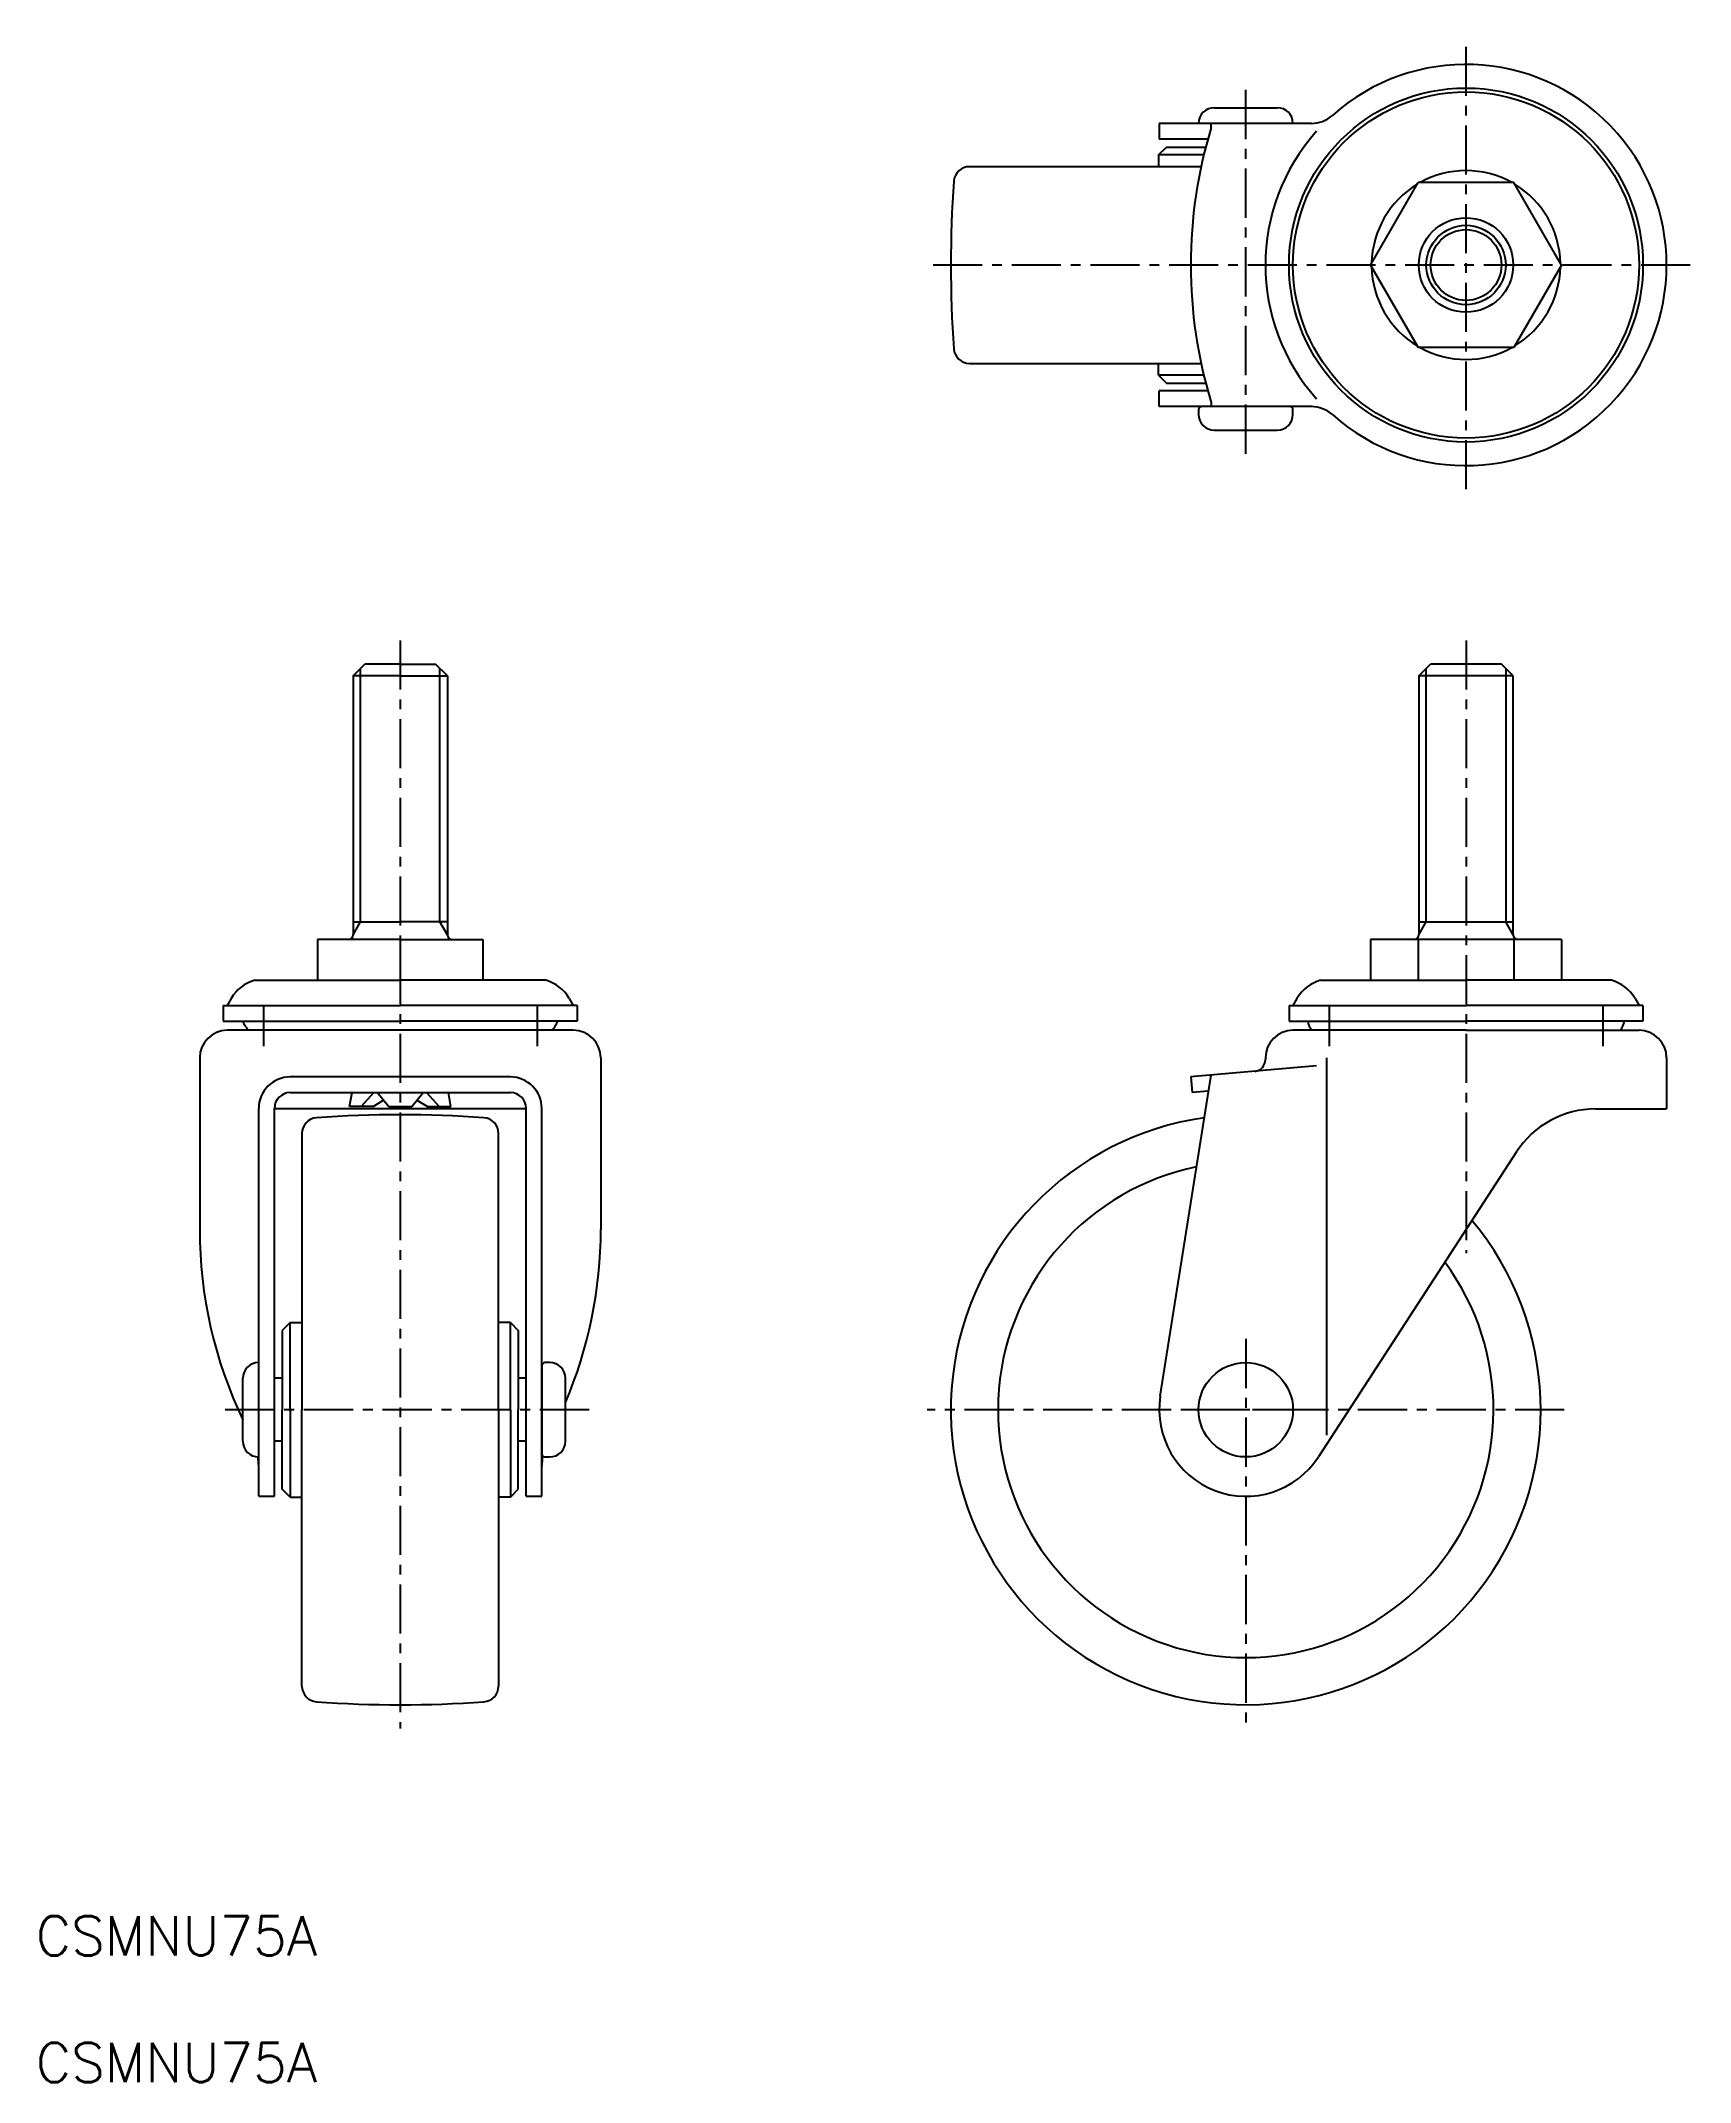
# Model space of a CAD drawing. Extents: x 9 to 218, y -2 to 257.
import ezdxf

# ---------------------------------------------------------------- set-up
doc = ezdxf.new("R2010")
doc.units = 0
doc.header["$LTSCALE"] = 5
doc.linetypes.add('CENTER', pattern=[2, 1.25, -0.25, 0.25, -0.25])
doc.layers.get('0').update_dxf_attribs({"linetype": 'CONTINUOUS'})
doc.layers.add('CENTER', color=1, linetype='CENTER')
doc.styles.get("Standard").update_dxf_attribs({"font": 'txt.shx'})

msp = doc.modelspace()

# ---------------------------------------------------------------- linework, layer by layer
at = {"color": 7, "linetype": 'CONTINUOUS'}
for p, q in [((150.93441, 246.725701), (150.93441, 244.725701)), ((170.281166, 246.725701), (150.93441, 246.725701)), ((157.534386, 246.196741), (157.534386, 246.725701)), ((157.93441, 248.725701), (165.93441, 248.725701)), ((157.107081, 244.725701), (150.93441, 244.725701)), ((150.83441, 242.725701), (151.83441, 243.725701)), ((150.83441, 242.725701), (150.83441, 241.225701)), ((156.590601, 242.725701), (150.83441, 242.725701)), ((151.83441, 243.725701), (156.83966, 243.725701)), ((129.485445, 241.225701), (126.807346, 241.225701)), ((156.250937, 241.225701), (129.485445, 241.225701)), ((177.810057, 228.725701), (183.872235, 239.225701)), ((195.996585, 239.225701), (183.872235, 239.225701)), ((202.058763, 228.725701), (195.996585, 239.225701)), ((177.810057, 228.725701), (183.872235, 218.225701)), ((202.058763, 228.725701), (195.996585, 218.225701)), ((195.996585, 218.225701), (183.872235, 218.225701)), ((126.807346, 216.225701), (129.485445, 216.225701)), ((129.485445, 216.225701), (156.250937, 216.225701)), ((150.83441, 214.725701), (150.83441, 216.225701)), ((150.83441, 214.725701), (151.83441, 213.725701)), ((156.590601, 214.725701), (150.83441, 214.725701)), ((151.83441, 213.725701), (156.83966, 213.725701)), ((157.107081, 212.725701), (150.93441, 212.725701)), ((150.93441, 210.725701), (150.93441, 212.725701)), ((170.281166, 210.725701), (150.93441, 210.725701)), ((155.93441, 210.325701), (155.93441, 209.725701)), ((167.53441, 210.725701), (156.33441, 210.725701)), ((157.534386, 211.254662), (157.534386, 210.725701)), ((167.93441, 209.725701), (167.93441, 210.325701)), ((157.93441, 207.725701), (165.93441, 207.725701)), ((48.43441, 176.492241), (49.93441, 177.992241)), ((54.43441, 176.492241), (48.43441, 176.492241)), ((48.43441, 176.492241), (48.43441, 143.592241)), ((54.43441, 177.992241), (49.93441, 177.992241)), ((54.43441, 177.992241), (58.93441, 177.992241)), ((54.43441, 176.492241), (60.43441, 176.492241)), ((60.43441, 176.492241), (58.93441, 177.992241)), ((60.43441, 176.492241), (60.43441, 143.592241)), ((183.93441, 176.492241), (185.43441, 177.992241)), ((195.93441, 176.492241), (183.93441, 176.492241)), ((183.93441, 176.492241), (183.93441, 143.592241)), ((194.43441, 177.992241), (185.43441, 177.992241)), ((195.93441, 176.492241), (194.43441, 177.992241)), ((195.93441, 143.592241), (195.93441, 176.492241)), ((43.93441, 142.992241), (43.93441, 137.792241)), ((54.43441, 142.992241), (43.93441, 142.992241)), ((48.43441, 145.23769), (54.43441, 145.23769)), ((60.43441, 145.23769), (54.43441, 145.23769)), ((54.43441, 142.992241), (54.43441, 137.792241)), ((54.43441, 142.992241), (64.93441, 142.992241)), ((64.93441, 142.992241), (64.93441, 137.792241)), ((64.93441, 142.992241), (64.93441, 137.792241)), ((177.810057, 142.992241), (177.810057, 137.792241)), ((202.058763, 142.992241), (177.810057, 142.992241)), ((183.872235, 142.992241), (183.872235, 137.792241)), ((183.93441, 145.23769), (195.93441, 145.23769)), ((195.996585, 142.992241), (195.996585, 137.792241)), ((202.058763, 142.992241), (202.058763, 137.792241)), ((35.93441, 137.792241), (54.43441, 137.792241)), ((72.93441, 137.792241), (54.43441, 137.792241)), ((171.43441, 137.792241), (189.93441, 137.792241)), ((208.43441, 137.792241), (189.93441, 137.792241)), ((32.944131, 135.475105), (32.43441, 134.592241)), ((75.924688, 135.475105), (76.43441, 134.592241)), ((168.444131, 135.475105), (167.93441, 134.592241)), ((211.424688, 135.475105), (211.93441, 134.592241)), ((31.93441, 134.592241), (31.93441, 132.592241)), ((31.93441, 134.592241), (54.43441, 134.592241)), ((31.93441, 132.592241), (54.43441, 132.592241)), ((76.93441, 134.592241), (54.43441, 134.592241)), ((76.93441, 132.592241), (54.43441, 132.592241)), ((76.93441, 134.592241), (76.93441, 132.592241)), ((167.43441, 134.592241), (167.43441, 132.592241)), ((167.43441, 134.592241), (189.93441, 134.592241)), ((167.43441, 132.592241), (189.93441, 132.592241)), ((212.43441, 134.592241), (189.93441, 134.592241)), ((212.43441, 132.592241), (189.93441, 132.592241)), ((212.43441, 134.592241), (212.43441, 132.592241)), ((76.43441, 131.435991), (32.43441, 131.435991)), ((189.93441, 131.435991), (167.93441, 131.435991)), ((189.93441, 131.435991), (211.93441, 131.435991)), ((28.93441, 127.935991), (28.93441, 106.115347)), ((79.93441, 127.935991), (79.93441, 106.115347)), ((164.43441, 127.935991), (164.43441, 127.710488)), ((172.176031, 127.935991), (172.176031, 79.955509)), ((215.43441, 127.935991), (215.43441, 121.435991)), ((68.43441, 125.504849), (40.43441, 125.504849)), ((151.069838, 84.91677), (157.534386, 125.732317)), ((170.927832, 126.904092), (154.93441, 125.504849)), ((154.93441, 125.504849), (155.108721, 123.51246)), ((40.43441, 123.51246), (68.43441, 123.51246)), ((47.987511, 121.767241), (48.31802, 123.51246)), ((51.076221, 123.51246), (49.47891, 121.767241)), ((50.970308, 121.767241), (52.310842, 122.541199)), ((52.943011, 121.767241), (51.517516, 123.51246)), ((55.925808, 121.767241), (57.351304, 123.51246)), ((56.557977, 122.541199), (57.898511, 121.767241)), ((57.792599, 123.51246), (59.38991, 121.767241)), ((60.881308, 121.767241), (60.550799, 123.51246)), ((157.211939, 123.696467), (155.108721, 123.51246)), ((36.43441, 72.195991), (36.43441, 121.504849)), ((38.43441, 72.195991), (38.43441, 121.51246)), ((70.43441, 121.435991), (38.43441, 121.435991)), ((50.970308, 121.767241), (47.987511, 121.767241)), ((52.943011, 121.767241), (55.925808, 121.767241)), ((57.898511, 121.767241), (60.881308, 121.767241)), ((70.43441, 72.195991), (70.43441, 121.51246)), ((72.43441, 72.195991), (72.43441, 121.504849)), ((206.399221, 121.435991), (215.43441, 121.435991)), ((41.93441, 118.323055), (41.93441, 115.644956)), ((66.93441, 115.644956), (66.93441, 118.323055)), ((41.93441, 115.644956), (41.93441, 83.195991)), ((66.93441, 83.195991), (66.93441, 115.644956)), ((196.335174, 115.97166), (171.159786, 77.204962)), ((40.43441, 94.295991), (39.43441, 93.295991)), ((40.43441, 94.295991), (41.93441, 94.295991)), ((40.43441, 83.195991), (40.43441, 94.295991)), ((68.43441, 94.295991), (66.93441, 94.295991)), ((68.43441, 94.295991), (69.43441, 93.295991)), ((68.43441, 83.195991), (68.43441, 94.295991)), ((39.43441, 93.295991), (39.43441, 89.595991)), ((69.43441, 93.295991), (69.43441, 89.595991)), ((39.43441, 89.595991), (39.43441, 83.195991)), ((69.43441, 89.595991), (69.43441, 83.195991)), ((72.43441, 88.795991), (72.43441, 77.595991)), ((73.43441, 89.195991), (72.83441, 89.195991)), ((34.43441, 79.195991), (34.43441, 87.195991)), ((39.43441, 87.195991), (38.43441, 87.195991)), ((70.43441, 87.195991), (69.43441, 87.195991)), ((75.43441, 79.195991), (75.43441, 87.195991)), ((39.43441, 76.795991), (39.43441, 83.195991)), ((40.43441, 83.195991), (40.43441, 72.095991)), ((41.93441, 50.747027), (41.93441, 83.195991)), ((66.93441, 83.195991), (66.93441, 50.747027)), ((68.43441, 83.195991), (68.43441, 72.095991)), ((69.43441, 76.795991), (69.43441, 83.195991)), ((39.43441, 79.195991), (38.43441, 79.195991)), ((70.43441, 79.195991), (69.43441, 79.195991)), ((39.43441, 73.095991), (39.43441, 76.795991)), ((69.43441, 73.095991), (69.43441, 76.795991)), ((72.83441, 77.195991), (73.43441, 77.195991)), ((40.43441, 72.095991), (39.43441, 73.095991)), ((68.43441, 72.095991), (69.43441, 73.095991)), ((36.43441, 72.195991), (38.43441, 72.195991)), ((40.43441, 72.095991), (41.93441, 72.095991)), ((68.43441, 72.095991), (66.93441, 72.095991)), ((70.43441, 72.195991), (72.43441, 72.195991)), ((41.93441, 48.068927), (41.93441, 50.747027)), ((66.93441, 50.747027), (66.93441, 48.068927))]:
    msp.add_line(p, q, dxfattribs=at)
at = {"color": 3, "linetype": 'CONTINUOUS'}
for p, q in [((49.38441, 145.23769), (49.38441, 177.442241)), ((59.48441, 145.23769), (59.48441, 177.442241)), ((184.88441, 145.23769), (184.88441, 177.442241)), ((194.98441, 177.442241), (194.98441, 145.23769)), ((48.43441, 143.592241), (49.38441, 145.23769)), ((60.43441, 143.592241), (59.48441, 145.23769)), ((183.93441, 143.592241), (184.88441, 145.23769)), ((195.93441, 143.592241), (194.98441, 145.23769))]:
    msp.add_line(p, q, dxfattribs=at)
at = {"color": 7, "linetype": 'CONTINUOUS'}
for centre, radius in [((189.93441, 228.725701), 22.5), ((189.93441, 228.725701), 22), ((189.93441, 228.725701), 6), ((189.93441, 228.725701), 4.5), ((161.93441, 83.195991), 6)]:
    msp.add_circle(centre, radius, dxfattribs=at)
at = {"color": 3, "linetype": 'CONTINUOUS'}
msp.add_circle((189.93441, 228.725701), 5.05, dxfattribs=at)
at = {"color": 7, "linetype": 'CONTINUOUS'}
for centre, radius, start, end in [((189.93441, 228.725701), 25.5, 228.224652, 131.775348), ((157.93441, 246.725701), 2, 90, 180), ((165.93441, 246.725701), 2, 0, 90), ((170.281166, 250.725701), 4, 270, 311.775348), ((214.93441, 228.725701), 60, 163.071147, 196.928853), ((189.93441, 228.725701), 25.5, 138.189685, 221.810315), ((274.43441, 228.725701), 150, 175.931679, 184.068321), ((126.807346, 239.225701), 2, 90, 175.931679), ((189.93441, 228.725701), 12, 121.044953, 178.955047), ((189.93441, 228.725701), 12, 61.044976, 118.955024), ((189.93441, 228.725701), 12, 1.044953, 58.955047), ((189.93441, 228.725701), 12, 181.044953, 238.955047), ((189.93441, 228.725701), 12, 301.044953, 358.955047), ((126.807346, 218.225701), 2, 184.068321, 270), ((189.93441, 228.725701), 12, 241.044976, 298.955024), ((156.33441, 210.325701), 0.4, 90, 180), ((167.53441, 210.325701), 0.4, 0, 90), ((170.281166, 206.725701), 4, 48.224652, 90), ((157.93441, 209.725701), 2, 180, 270), ((165.93441, 209.725701), 2, 270, 0), ((47.83441, 143.592241), 0.6, 270, 0), ((61.03441, 143.592241), 0.6, 180, 270), ((183.33441, 143.592241), 0.6, 270, 0), ((196.53441, 143.592241), 0.6, 180, 270), ((37.274258, 132.975105), 5, 105.543486, 150), ((71.594561, 132.975105), 5, 30, 74.456514), ((172.774258, 132.975105), 5, 105.543486, 150), ((207.094561, 132.975105), 5, 30, 74.456514), ((37.03441, 133.514116), 2.778125, 199.380101, 228.420147), ((71.83441, 133.514116), 2.778125, 311.579853, 340.619899), ((172.53441, 133.114116), 2.778125, 190.827428, 217.160475), ((207.33441, 133.114116), 2.778125, 322.839525, 349.172572), ((32.43441, 127.935991), 3.5, 90, 180), ((76.43441, 127.935991), 3.5, 0, 90), ((167.93441, 127.935991), 3.5, 90, 180), ((211.93441, 127.935991), 3.5, 0, 90), ((162.93441, 127.710488), 1.5, 275, 0), ((40.43441, 121.504849), 4, 90, 180), ((68.43441, 121.504849), 4, 0, 90), ((40.43441, 121.51246), 2, 90, 180), ((68.43441, 121.51246), 2, 0, 90), ((43.93441, 118.323055), 2, 94.068321, 180), ((54.43441, -29.304009), 150, 85.931679, 94.068321), ((64.93441, 118.323055), 2, 0, 85.931679), ((161.93441, 83.195991), 37.5, 98.057624, 39.942376), ((206.399221, 109.435991), 12, 90, 147), ((161.93441, 83.195991), 31.5, 101.43878, 36.56122), ((84.9782, 106.115347), 56.04379, 180, 205.596031), ((23.89062, 106.115347), 56.04379, 336.883087, 0), ((36.43441, 87.195991), 2, 90, 180), ((72.83441, 88.795991), 0.4, 90, 180), ((73.43441, 87.195991), 2, 0, 90), ((161.93441, 83.195991), 11, 171, 327), ((36.43441, 79.195991), 2, 180, 270), ((73.43441, 79.195991), 2, 270, 0), ((28.37598, 76.031379), 8.05843, 0, 8.322483), ((80.492839, 76.031379), 8.05843, 170.753845, 180), ((72.83441, 77.595991), 0.4, 180, 270), ((43.93441, 48.068927), 2, 180, 265.931679), ((64.93441, 48.068927), 2, 274.068321, 0), ((54.43441, 195.695991), 150, 265.931679, 274.068321)]:
    msp.add_arc(centre, radius, start, end, dxfattribs=at)
at = {"layer": 'CENTER', "color": 1, "linetype": 'CENTER'}
for p, q in [((189.93441, 200.225701), (189.93441, 257.225701)), ((161.93441, 204.725701), (161.93441, 251.725701)), ((218.43441, 228.725701), (121.43441, 228.725701)), ((54.43441, 180.992241), (54.43441, 42.695991)), ((189.93441, 180.992241), (189.93441, 103.115347)), ((37.03441, 134.592241), (37.03441, 129.435991)), ((71.83441, 134.592241), (71.83441, 129.435991)), ((172.53441, 134.592241), (172.53441, 129.435991)), ((207.33441, 134.592241), (207.33441, 129.435991)), ((161.93441, 92.195991), (161.93441, 42.695991)), ((78.43441, 83.195991), (31.43441, 83.195991)), ((202.43441, 83.195991), (121.43441, 83.195991)), ((169.03441, 83.195991), (154.83441, 83.195991))]:
    msp.add_line(p, q, dxfattribs=at)

# ---------------------------------------------------------------- texts
for p in [(8.094333, 13.841782), (8.094333, -2.281347)]:
    msp.add_text('CSMNU75A', height=5).set_placement(p)

doc.saveas('drawing.dxf')
